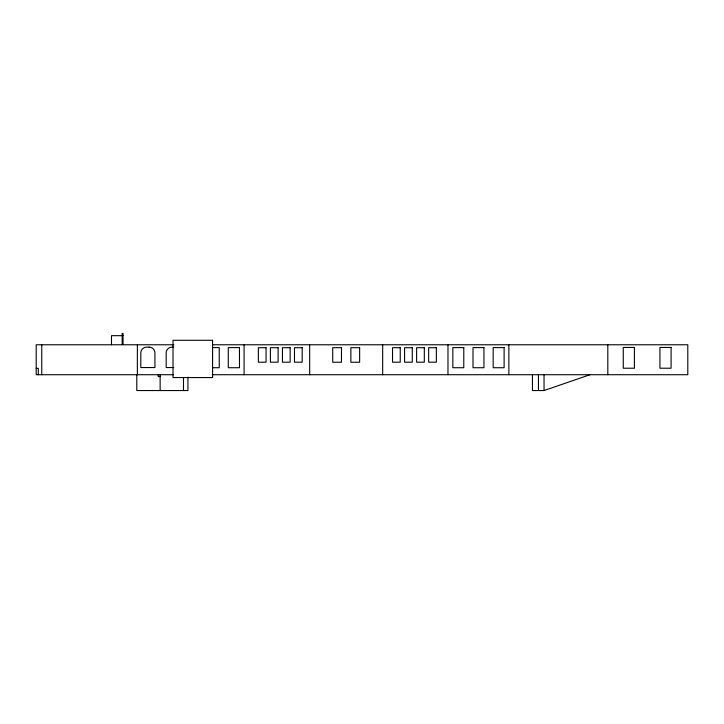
<?xml version="1.0" encoding="UTF-8"?>
<svg xmlns="http://www.w3.org/2000/svg" width="724" height="724" viewBox="0 0 724 724"><rect width="100%" height="100%" fill="white"/><g stroke="black" fill="none" stroke-linecap="round" stroke-linejoin="round"><path stroke-width="1.09" d="M532.457 374.914L532.457 390.544L544.041 390.544L589.997 374.715M123.035 335.674L111.487 335.674L111.487 344.769M173.86 344.769L36.2 344.769L36.2 374.715L173.479 374.715M212.413 344.769L687.8 344.769L687.8 374.715L212.322 374.715M173.679 347.14L171.941 347.14A5.756 5.756 0 0 0 166.176 352.905L166.176 367.548L173.787 367.548M212.521 347.601L219.236 347.601L219.236 367.729L212.521 367.729M36.2 368.353L38.3 368.353L38.3 374.715M160.14 376.571L158.176 376.571L158.176 374.715M607.816 344.769L607.816 374.715M544.041 374.715L544.041 390.544M538.448 374.715L538.448 390.544M508.863 344.769L508.863 374.715M447.975 344.769L447.975 374.715M382.67 344.769L382.67 374.715M309.673 344.769L309.673 374.715M244.088 344.769L244.088 374.715M187.932 377.15L187.932 390.544L136.791 390.544L136.791 374.715M183.489 378.109L183.489 390.544M160.14 374.715L160.14 390.544M137.361 344.769L137.361 374.715M123.035 344.488L123.035 333.456L122.175 333.456L122.175 344.488M41.757 344.769L41.757 374.715M212.575 340.28L173.018 340.28L173.018 377.566L212.575 377.566L212.575 340.28M149.171 347.14L146.556 347.14A5.756 5.756 0 0 0 140.8 352.905L140.8 367.548L154.927 367.548L154.927 352.905A5.756 5.756 0 0 0 149.171 347.14M634.414 347.457L623.255 347.457L623.255 368.217L634.414 368.217L634.414 347.457M671.094 347.457L659.935 347.457L659.935 368.217L671.094 368.217L671.094 347.457M239.472 347.601L228.277 347.601L228.277 367.729L239.472 367.729L239.472 347.601M266.061 347.71L258.359 347.71L258.359 362.199L266.061 362.199L266.061 347.71M278.107 347.71L270.396 347.71L270.396 362.199L278.107 362.199L278.107 347.71M290.143 347.71L282.441 347.71L282.441 362.199L290.143 362.199L290.143 347.71M302.189 347.71L294.478 347.71L294.478 362.199L302.189 362.199L302.189 347.71M341.484 347.683L332.705 347.683L332.705 362.244L341.484 362.244L341.484 347.683M359.638 347.683L350.868 347.683L350.868 362.244L359.638 362.244L359.638 347.683M400.236 347.71L392.526 347.71L392.526 362.199L400.236 362.199L400.236 347.71M412.273 347.71L404.571 347.71L404.571 362.199L412.273 362.199L412.273 347.71M424.318 347.71L416.608 347.71L416.608 362.199L424.318 362.199L424.318 347.71M436.355 347.71L428.653 347.71L428.653 362.199L436.355 362.199L436.355 347.71M463.785 347.601L452.844 347.601L452.844 367.729L463.785 367.729L463.785 347.601M483.949 347.601L473.007 347.601L473.007 367.729L483.949 367.729L483.949 347.601M504.112 347.601L493.171 347.601L493.171 367.729L504.112 367.729L504.112 347.601"/></g></svg>
